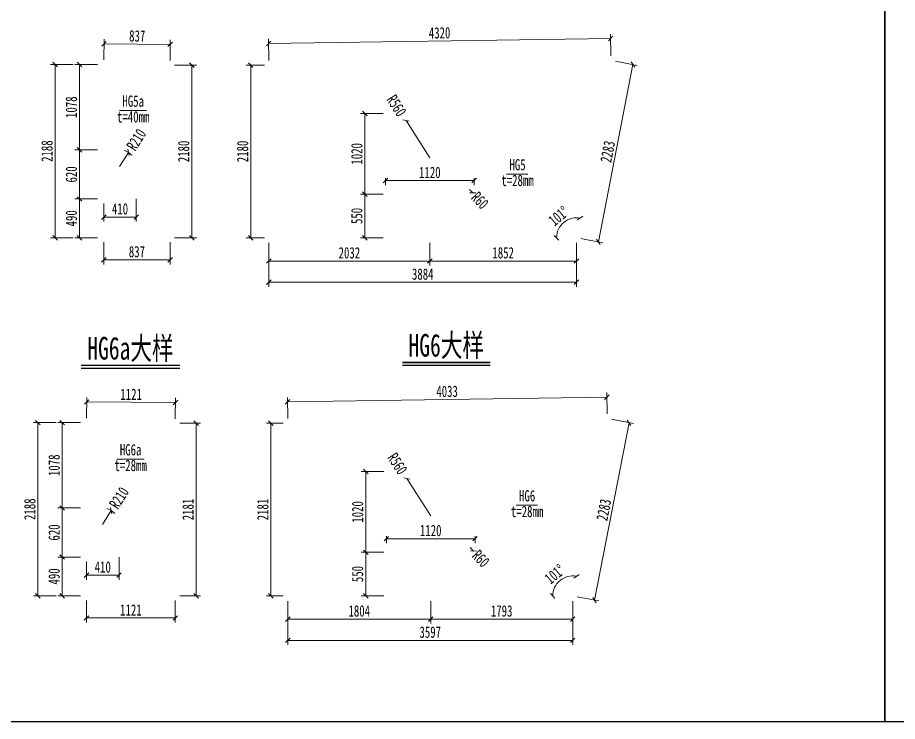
# Model space of a CAD drawing. Header units: millimetres. Extents: x -89049 to 410567, y -307459 to -100425.
# Drawn here: x 355615 to 366725, y -153251 to -144361 of the extents above; entities that cross this region are included whole.
import ezdxf
from ezdxf.enums import TextEntityAlignment as Align

# ---------------------------------------------------------------- set-up
doc = ezdxf.new("R2010")
doc.units = ezdxf.units.MM
doc.layers.get('Defpoints').update_dxf_attribs({"color": 8})
for name, color, linetype, lineweight in [('文字', 7, 'Continuous', 15), ('标注线及字体', 2, 'Continuous', 15), ('细实线', 4, 'Continuous', 15)]:
    doc.layers.add(name, color=color, linetype=linetype, lineweight=lineweight)
doc.styles.add('111', font='', dxfattribs={"width": 0.7})
doc.styles.add('BM_Dim', font='', dxfattribs={"width": 0.85})
doc.styles.get('111').set_extended_font_data('仿宋_GB2312')
doc.styles.get('BM_Dim').set_extended_font_data('仿宋_GB2312')
doc.dimstyles.new('200', dxfattribs={"dimscale": 0, "dimtxt": 2.5, "dimasz": 1, "dimexe": 1, "dimexo": 1, "dimgap": 0.6, "dimtad": 1, "dimdec": 0, "dimdsep": 46, "dimtxsty": '111', "dimblk": 'OBLIQUE', "dimcen": 0, "dimclrd": 4, "dimclre": 4, "dimclrt": 4, "dimadec": 1, "dimazin": 2, "dimtfac": 1, "dimtdec": 0, "dimtix": 1, "dimtmove": 2, "dimatfit": 3, "dimfxl": 4, "dimfxlon": 1, "dimtolj": 1, "dimlwd": -1, "dimlwe": -1, "dimarcsym": 0})

# ---------------------------------------------------------------- blocks, each defined once
blk = doc.blocks.new('_Oblique')
at = {"color": 0, "linetype": 'ByBlock', "lineweight": -2}
blk.add_line((-0.5, -0.5), (0.5, 0.5), dxfattribs=at)
blk = doc.blocks.new('*D1573')
at = {"layer": 'Defpoints', "color": 0, "transparency": 16777216}
for p in [(363105, -144626), (358789, -144962), (363109, -144900)]:
    blk.add_point(p, dxfattribs=at)
at = {"layer": '细实线', "color": 4, "transparency": 16777216}
for p, q in [((358788, -144905), (358784, -144631)), ((358785, -144688), (363105, -144626)), ((363108, -144843), (363104, -144569))]:
    blk.add_line(p, q, dxfattribs=at)
at = {"layer": '细实线', "color": 4, "transparency": 16777216, "xscale": 57.14285714285715, "yscale": 57.14285714285715, "zscale": 57.14285714285715}
for p, rotation in [((363105, -144626), 0.8161630582419294), ((358785, -144688), 180.816163058242)]:
    blk.add_blockref('_Oblique', p, dxfattribs=dict(at, rotation=rotation))
at = {"layer": '细实线', "color": 4, "transparency": 16777216, "insert": (360944, -144555), "char_height": 142.9, "attachment_point": 5, "rotation": 0.8162, "style": '111'}
blk.add_mtext('\\A1;4320', dxfattribs=at)
blk = doc.blocks.new('*D1574')
at = {"layer": 'Defpoints', "color": 0, "transparency": 16777216}
for p in [(358789, -147142), (362673, -147142), (362673, -147704)]:
    blk.add_point(p, dxfattribs=at)
at = {"layer": '细实线', "color": 4, "transparency": 16777216}
for p, q in [((358789, -147475), (358789, -147761)), ((362673, -147475), (362673, -147761)), ((358789, -147704), (362673, -147704))]:
    blk.add_line(p, q, dxfattribs=at)
at = {"layer": '细实线', "color": 4, "transparency": 16777216, "xscale": 57.14285714285715, "yscale": 57.14285714285715, "zscale": 57.14285714285715}
for p, rotation in [((358789, -147704), 179.999999999997), ((362673, -147704), 359.999999999997)]:
    blk.add_blockref('_Oblique', p, dxfattribs=dict(at, rotation=rotation))
at = {"layer": '细实线', "color": 4, "transparency": 16777216, "insert": (360731, -147602), "char_height": 142.9, "attachment_point": 5, "style": '111'}
blk.add_mtext('\\A1;3884', dxfattribs=at)
blk = doc.blocks.new('*D1575')
at = {"layer": 'Defpoints', "color": 0, "transparency": 16777216}
for p in [(363109, -144900), (363385, -144954), (362673, -147142)]:
    blk.add_point(p, dxfattribs=at)
at = {"layer": '细实线', "color": 4, "transparency": 16777216}
for p, q in [((362949, -147195), (363385, -144954)), ((363165, -144911), (363441, -144965)), ((362729, -147153), (363005, -147206))]:
    blk.add_line(p, q, dxfattribs=at)
at = {"layer": '细实线', "color": 4, "transparency": 16777216, "xscale": 57.14285714285715, "yscale": 57.14285714285715, "zscale": 57.14285714285715}
for p, rotation in [((363385, -144954), 78.99999999998344), ((362949, -147195), 258.9999999999834)]:
    blk.add_blockref('_Oblique', p, dxfattribs=dict(at, rotation=rotation))
at = {"layer": '细实线', "color": 4, "transparency": 16777216, "insert": (363067, -146055), "char_height": 142.9, "attachment_point": 5, "rotation": 79, "style": '111'}
blk.add_mtext('\\A1;2283', dxfattribs=at)
blk = doc.blocks.new('*D1576')
at = {"layer": 'Defpoints', "color": 0, "transparency": 16777216}
for p in [(358789, -144962), (358559, -147142), (358789, -147142)]:
    blk.add_point(p, dxfattribs=at)
at = {"layer": '细实线', "color": 4, "transparency": 16777216}
for p, q in [((358732, -144962), (358502, -144962)), ((358559, -144962), (358559, -147142)), ((358732, -147142), (358502, -147142))]:
    blk.add_line(p, q, dxfattribs=at)
at = {"layer": '细实线', "color": 4, "transparency": 16777216, "xscale": 57.14285714285715, "yscale": 57.14285714285715, "zscale": 57.14285714285715}
for p, rotation in [((358559, -144962), 90), ((358559, -147142), 270)]:
    blk.add_blockref('_Oblique', p, dxfattribs=dict(at, rotation=rotation))
at = {"layer": '细实线', "color": 4, "transparency": 16777216, "insert": (358457, -146052), "char_height": 142.9, "attachment_point": 5, "rotation": 90, "style": '111'}
blk.add_mtext('\\A1;2180', dxfattribs=at)
blk = doc.blocks.new('*D1577')
at = {"layer": 'Defpoints', "color": 0, "transparency": 16777216}
for p in [(360821, -146592), (360001, -147142), (360821, -147142)]:
    blk.add_point(p, dxfattribs=at)
at = {"layer": '细实线', "color": 4, "transparency": 16777216}
for p, q in [((360230, -146592), (359944, -146592)), ((360001, -146592), (360001, -147142)), ((360230, -147142), (359944, -147142))]:
    blk.add_line(p, q, dxfattribs=at)
at = {"layer": '细实线', "color": 4, "transparency": 16777216, "xscale": 57.14285714285715, "yscale": 57.14285714285715, "zscale": 57.14285714285715}
for p, rotation in [((360001, -146592), 90), ((360001, -147142), 270)]:
    blk.add_blockref('_Oblique', p, dxfattribs=dict(at, rotation=rotation))
at = {"layer": '细实线', "color": 4, "transparency": 16777216, "insert": (359899, -146867), "char_height": 142.9, "attachment_point": 5, "rotation": 90, "style": '111'}
blk.add_mtext('\\A1;550', dxfattribs=at)
blk = doc.blocks.new('*D1578')
at = {"layer": 'Defpoints', "color": 0, "transparency": 16777216}
for p in [(360001, -145572), (360821, -145572), (360821, -146592)]:
    blk.add_point(p, dxfattribs=at)
at = {"layer": '细实线', "color": 4, "transparency": 16777216}
for p, q in [((360230, -145572), (359944, -145572)), ((360001, -146592), (360001, -145572)), ((360230, -146592), (359944, -146592))]:
    blk.add_line(p, q, dxfattribs=at)
at = {"layer": '细实线', "color": 4, "transparency": 16777216, "xscale": 57.14285714285715, "yscale": 57.14285714285715, "zscale": 57.14285714285715}
for p, rotation in [((360001, -145572), 90), ((360001, -146592), 270)]:
    blk.add_blockref('_Oblique', p, dxfattribs=dict(at, rotation=rotation))
at = {"layer": '细实线', "color": 4, "transparency": 16777216, "insert": (359899, -146082), "char_height": 142.9, "attachment_point": 5, "rotation": 90, "style": '111'}
blk.add_mtext('\\A1;1020', dxfattribs=at)
blk = doc.blocks.new('*D1579')
at = {"layer": 'Defpoints', "color": 0, "transparency": 16777216}
for p in [(360821, -146592), (358789, -147142), (360821, -147436)]:
    blk.add_point(p, dxfattribs=at)
at = {"layer": '细实线', "color": 4, "transparency": 16777216}
for p, q in [((358789, -147207), (358789, -147493)), ((360821, -147207), (360821, -147493)), ((358789, -147436), (360821, -147436))]:
    blk.add_line(p, q, dxfattribs=at)
at = {"layer": '细实线', "color": 4, "transparency": 16777216, "xscale": 57.14285714285715, "yscale": 57.14285714285715, "zscale": 57.14285714285715, "rotation": 180}
blk.add_blockref('_Oblique', (358789, -147436), dxfattribs=at)
at = {"layer": '细实线', "color": 4, "transparency": 16777216, "xscale": 57.14285714285715, "yscale": 57.14285714285715, "zscale": 57.14285714285715}
blk.add_blockref('_Oblique', (360821, -147436), dxfattribs=at)
at = {"layer": '细实线', "color": 4, "transparency": 16777216, "insert": (359805, -147333), "char_height": 142.9, "attachment_point": 5, "style": '111'}
blk.add_mtext('\\A1;2032', dxfattribs=at)
blk = doc.blocks.new('*D1580')
at = {"layer": 'Defpoints', "color": 0, "transparency": 16777216}
for p in [(360821, -146592), (362673, -147142), (362673, -147436)]:
    blk.add_point(p, dxfattribs=at)
at = {"layer": '细实线', "color": 4, "transparency": 16777216}
for p, q in [((360821, -147207), (360821, -147493)), ((362673, -147207), (362673, -147493)), ((360821, -147436), (362673, -147436))]:
    blk.add_line(p, q, dxfattribs=at)
at = {"layer": '细实线', "color": 4, "transparency": 16777216, "xscale": 57.14285714285715, "yscale": 57.14285714285715, "zscale": 57.14285714285715, "rotation": 180}
blk.add_blockref('_Oblique', (360821, -147436), dxfattribs=at)
at = {"layer": '细实线', "color": 4, "transparency": 16777216, "xscale": 57.14285714285715, "yscale": 57.14285714285715, "zscale": 57.14285714285715}
blk.add_blockref('_Oblique', (362673, -147436), dxfattribs=at)
at = {"layer": '细实线', "color": 4, "transparency": 16777216, "insert": (361747, -147333), "char_height": 142.9, "attachment_point": 5, "style": '111'}
blk.add_mtext('\\A1;1852', dxfattribs=at)
blk = doc.blocks.new('*D1581')
at = {"layer": 'Defpoints', "color": 0, "transparency": 16777216}
for p in [(360261, -146332), (361381, -146332), (361381, -146420)]:
    blk.add_point(p, dxfattribs=at)
at = {"layer": '细实线', "color": 4, "transparency": 16777216}
for p, q in [((360261, -146389), (360261, -146477)), ((360261, -146420), (361381, -146420)), ((361381, -146389), (361381, -146477))]:
    blk.add_line(p, q, dxfattribs=at)
at = {"layer": '细实线', "color": 4, "transparency": 16777216, "xscale": 57.14285714285715, "yscale": 57.14285714285715, "zscale": 57.14285714285715, "rotation": 180}
blk.add_blockref('_Oblique', (360261, -146420), dxfattribs=at)
at = {"layer": '细实线', "color": 4, "transparency": 16777216, "xscale": 57.14285714285715, "yscale": 57.14285714285715, "zscale": 57.14285714285715}
blk.add_blockref('_Oblique', (361381, -146420), dxfattribs=at)
at = {"layer": '细实线', "color": 4, "transparency": 16777216, "insert": (360821, -146318), "char_height": 142.9, "attachment_point": 5, "style": '111'}
blk.add_mtext('\\A1;1120', dxfattribs=at)
blk = doc.blocks.new('*D1582')
at = {"layer": 'Defpoints', "color": 0, "transparency": 16777216}
for p in [(360520, -145660), (360821, -146132)]:
    blk.add_point(p, dxfattribs=at)
at = {"layer": '细实线', "color": 4, "transparency": 16777216}
for p, q in [((360520, -145660), (360821, -146132)), ((360821, -146132), (360520, -145660))]:
    blk.add_line(p, q, dxfattribs=at)
at = {"layer": '细实线', "color": 4, "transparency": 16777216, "xscale": 57.14285714285715, "yscale": 57.14285714285715, "zscale": 57.14285714285715, "rotation": 122.5175892458309}
blk.add_blockref('_Oblique', (360520, -145660), dxfattribs=at)
at = {"layer": '细实线', "color": 4, "transparency": 16777216, "insert": (360401, -145473), "char_height": 142.9, "attachment_point": 5, "rotation": 302.5176, "style": '111'}
blk.add_mtext('\\A1;R560', dxfattribs=at)
blk = doc.blocks.new('*D1583')
at = {"layer": 'Defpoints', "color": 0, "transparency": 16777216}
for p in [(361321, -146532), (361363, -146575)]:
    blk.add_point(p, dxfattribs=at)
at = {"layer": '细实线', "color": 4, "transparency": 16777216}
for p, q in [((361363, -146575), (361321, -146532)), ((361321, -146532), (361363, -146575))]:
    blk.add_line(p, q, dxfattribs=at)
at = {"layer": '细实线', "color": 4, "transparency": 16777216, "xscale": 57.14285714285715, "yscale": 57.14285714285715, "zscale": 57.14285714285715, "rotation": 313.6470065939067}
blk.add_blockref('_Oblique', (361363, -146575), dxfattribs=at)
at = {"layer": '细实线', "color": 4, "transparency": 16777216, "insert": (361454, -146671), "char_height": 142.9, "attachment_point": 5, "rotation": 313.647, "style": '111'}
blk.add_mtext('\\A1;R60', dxfattribs=at)
blk = doc.blocks.new('*D1584')
at = {"layer": 'Defpoints', "color": 0, "transparency": 16777216}
for p in [(362752, -146739), (362459, -147008), (362276, -147142), (362638, -147142), (362680, -147107)]:
    blk.add_point(p, dxfattribs=at)
at = {"layer": '细实线', "color": 4, "transparency": 16777216}
blk.add_arc((362673, -147142), 252, 79, 180, dxfattribs=at)
at = {"layer": '细实线', "color": 4, "transparency": 16777216, "xscale": 57.14285714285715, "yscale": 57.14285714285715, "zscale": 57.14285714285715}
for p, rotation in [((362721, -146894), 348.9999999999809), ((362421, -147142), 270)]:
    blk.add_blockref('_Oblique', p, dxfattribs=dict(at, rotation=rotation))
at = {"layer": '细实线', "color": 4, "transparency": 16777216, "insert": (362448, -146868), "char_height": 142.9, "attachment_point": 5, "rotation": 39.5, "style": '111'}
blk.add_mtext('\\A1;101%%d', dxfattribs=at)
blk = doc.blocks.new('*D1586')
at = {"layer": 'Defpoints', "color": 0, "transparency": 16777216}
for p in [(357543, -144700), (356704, -144953), (357541, -144962)]:
    blk.add_point(p, dxfattribs=at)
at = {"layer": '细实线', "color": 4, "transparency": 16777216}
for p, q in [((356704, -144896), (356707, -144635)), ((357541, -144904), (357544, -144643)), ((356706, -144692), (357543, -144700))]:
    blk.add_line(p, q, dxfattribs=at)
at = {"layer": '细实线', "color": 4, "transparency": 16777216, "xscale": 57.14285714285715, "yscale": 57.14285714285715, "zscale": 57.14285714285715}
for p, rotation in [((356706, -144692), 179.4479290607051), ((357543, -144700), 359.4479290607051)]:
    blk.add_blockref('_Oblique', p, dxfattribs=dict(at, rotation=rotation))
at = {"layer": '细实线', "color": 4, "transparency": 16777216, "insert": (357126, -144594), "char_height": 142.9, "attachment_point": 5, "rotation": 359.4479, "style": '111'}
blk.add_mtext('\\A1;837', dxfattribs=at)
blk = doc.blocks.new('*D1587')
at = {"layer": 'Defpoints', "color": 0, "transparency": 16777216}
for p in [(357541, -144962), (357816, -144962), (357541, -147142)]:
    blk.add_point(p, dxfattribs=at)
at = {"layer": '细实线', "color": 4, "transparency": 16777216}
for p, q in [((357598, -144962), (357873, -144962)), ((357816, -147142), (357816, -144962)), ((357598, -147142), (357873, -147142))]:
    blk.add_line(p, q, dxfattribs=at)
at = {"layer": '细实线', "color": 4, "transparency": 16777216, "xscale": 57.14285714285715, "yscale": 57.14285714285715, "zscale": 57.14285714285715}
for p, rotation in [((357816, -144962), 90), ((357816, -147142), 270)]:
    blk.add_blockref('_Oblique', p, dxfattribs=dict(at, rotation=rotation))
at = {"layer": '细实线', "color": 4, "transparency": 16777216, "insert": (357713, -146052), "char_height": 142.9, "attachment_point": 5, "rotation": 90, "style": '111'}
blk.add_mtext('\\A1;2180', dxfattribs=at)
blk = doc.blocks.new('*D1590')
at = {"layer": 'Defpoints', "color": 0, "transparency": 16777216}
for p in [(356704, -147142), (357541, -147142), (357541, -147421)]:
    blk.add_point(p, dxfattribs=at)
at = {"layer": '细实线', "color": 4, "transparency": 16777216}
for p, q in [((356704, -147199), (356704, -147478)), ((357541, -147199), (357541, -147478)), ((356704, -147421), (357541, -147421))]:
    blk.add_line(p, q, dxfattribs=at)
at = {"layer": '细实线', "color": 4, "transparency": 16777216, "xscale": 57.14285714285715, "yscale": 57.14285714285715, "zscale": 57.14285714285715, "rotation": 180}
blk.add_blockref('_Oblique', (356704, -147421), dxfattribs=at)
at = {"layer": '细实线', "color": 4, "transparency": 16777216, "xscale": 57.14285714285715, "yscale": 57.14285714285715, "zscale": 57.14285714285715}
blk.add_blockref('_Oblique', (357541, -147421), dxfattribs=at)
at = {"layer": '细实线', "color": 4, "transparency": 16777216, "insert": (357122, -147319), "char_height": 142.9, "attachment_point": 5, "style": '111'}
blk.add_mtext('\\A1;837', dxfattribs=at)
blk = doc.blocks.new('*D1591')
at = {"layer": 'Defpoints', "color": 0, "transparency": 16777216}
for p in [(356704, -144953), (356090, -147142), (356704, -147142)]:
    blk.add_point(p, dxfattribs=at)
at = {"layer": '细实线', "color": 4, "transparency": 16777216}
for p, q in [((356319, -144953), (356033, -144953)), ((356090, -144953), (356090, -147142)), ((356319, -147142), (356033, -147142))]:
    blk.add_line(p, q, dxfattribs=at)
at = {"layer": '细实线', "color": 4, "transparency": 16777216, "xscale": 57.14285714285715, "yscale": 57.14285714285715, "zscale": 57.14285714285715}
for p, rotation in [((356090, -144953), 90), ((356090, -147142), 270)]:
    blk.add_blockref('_Oblique', p, dxfattribs=dict(at, rotation=rotation))
at = {"layer": '细实线', "color": 4, "transparency": 16777216, "insert": (355988, -146048), "char_height": 142.9, "attachment_point": 5, "rotation": 90, "style": '111'}
blk.add_mtext('\\A1;2188', dxfattribs=at)
blk = doc.blocks.new('*D1592')
at = {"layer": 'Defpoints', "color": 0, "transparency": 16777216}
for p in [(356397, -146652), (356704, -146652), (356704, -147142)]:
    blk.add_point(p, dxfattribs=at)
at = {"layer": '细实线', "color": 4, "transparency": 16777216}
for p, q in [((356626, -146652), (356340, -146652)), ((356397, -147142), (356397, -146652)), ((356626, -147142), (356340, -147142))]:
    blk.add_line(p, q, dxfattribs=at)
at = {"layer": '细实线', "color": 4, "transparency": 16777216, "xscale": 57.14285714285715, "yscale": 57.14285714285715, "zscale": 57.14285714285715}
for p, rotation in [((356397, -146652), 90), ((356397, -147142), 270)]:
    blk.add_blockref('_Oblique', p, dxfattribs=dict(at, rotation=rotation))
at = {"layer": '细实线', "color": 4, "transparency": 16777216, "insert": (356295, -146897), "char_height": 142.9, "attachment_point": 5, "rotation": 90, "style": '111'}
blk.add_mtext('\\A1;490', dxfattribs=at)
blk = doc.blocks.new('*D1593')
at = {"layer": 'Defpoints', "color": 0, "transparency": 16777216}
for p in [(356397, -146032), (356704, -146032), (356704, -146652)]:
    blk.add_point(p, dxfattribs=at)
at = {"layer": '细实线', "color": 4, "transparency": 16777216}
for p, q in [((356626, -146032), (356340, -146032)), ((356397, -146652), (356397, -146032)), ((356626, -146652), (356340, -146652))]:
    blk.add_line(p, q, dxfattribs=at)
at = {"layer": '细实线', "color": 4, "transparency": 16777216, "xscale": 57.14285714285715, "yscale": 57.14285714285715, "zscale": 57.14285714285715}
for p, rotation in [((356397, -146032), 90), ((356397, -146652), 270)]:
    blk.add_blockref('_Oblique', p, dxfattribs=dict(at, rotation=rotation))
at = {"layer": '细实线', "color": 4, "transparency": 16777216, "insert": (356295, -146342), "char_height": 142.9, "attachment_point": 5, "rotation": 90, "style": '111'}
blk.add_mtext('\\A1;620', dxfattribs=at)
blk = doc.blocks.new('*D1594')
at = {"layer": 'Defpoints', "color": 0, "transparency": 16777216}
for p in [(356397, -144953), (356704, -144953), (356704, -146032)]:
    blk.add_point(p, dxfattribs=at)
at = {"layer": '细实线', "color": 4, "transparency": 16777216}
for p, q in [((356626, -144953), (356340, -144953)), ((356397, -146032), (356397, -144953)), ((356626, -146032), (356340, -146032))]:
    blk.add_line(p, q, dxfattribs=at)
at = {"layer": '细实线', "color": 4, "transparency": 16777216, "xscale": 57.14285714285715, "yscale": 57.14285714285715, "zscale": 57.14285714285715}
for p, rotation in [((356397, -144953), 90), ((356397, -146032), 270)]:
    blk.add_blockref('_Oblique', p, dxfattribs=dict(at, rotation=rotation))
at = {"layer": '细实线', "color": 4, "transparency": 16777216, "insert": (356295, -145493), "char_height": 142.9, "attachment_point": 5, "rotation": 90, "style": '111'}
blk.add_mtext('\\A1;1078', dxfattribs=at)
blk = doc.blocks.new('*D1600')
at = {"layer": 'Defpoints', "color": 0, "transparency": 16777216}
for p in [(357114, -146534), (356704, -146652), (357114, -146881)]:
    blk.add_point(p, dxfattribs=at)
at = {"layer": '细实线', "color": 4, "transparency": 16777216}
for p, q in [((356704, -146709), (356704, -146938)), ((357114, -146652), (357114, -146938)), ((356704, -146881), (357114, -146881))]:
    blk.add_line(p, q, dxfattribs=at)
at = {"layer": '细实线', "color": 4, "transparency": 16777216, "xscale": 57.14285714285715, "yscale": 57.14285714285715, "zscale": 57.14285714285715, "rotation": 180}
blk.add_blockref('_Oblique', (356704, -146881), dxfattribs=at)
at = {"layer": '细实线', "color": 4, "transparency": 16777216, "xscale": 57.14285714285715, "yscale": 57.14285714285715, "zscale": 57.14285714285715}
blk.add_blockref('_Oblique', (357114, -146881), dxfattribs=at)
at = {"layer": '细实线', "color": 4, "transparency": 16777216, "insert": (356909, -146778), "char_height": 142.9, "attachment_point": 5, "style": '111'}
blk.add_mtext('\\A1;410', dxfattribs=at)
blk = doc.blocks.new('*D1601')
at = {"layer": 'Defpoints', "color": 0, "transparency": 16777216}
for p in [(357015, -146064), (356904, -146242)]:
    blk.add_point(p, dxfattribs=at)
at = {"layer": '细实线', "color": 4, "transparency": 16777216}
for p, q in [((357015, -146064), (356904, -146242)), ((356904, -146242), (357015, -146064))]:
    blk.add_line(p, q, dxfattribs=at)
blk.add_arc((356904, -146242), 210, 42.2537, 74.3608, dxfattribs=at)
at = {"layer": '细实线', "color": 4, "transparency": 16777216, "xscale": 57.14285714285715, "yscale": 57.14285714285715, "zscale": 57.14285714285715, "rotation": 57.89285402180658}
blk.add_blockref('_Oblique', (357015, -146064), dxfattribs=at)
at = {"layer": '细实线', "color": 4, "transparency": 16777216, "insert": (357115, -145904), "char_height": 142.9, "attachment_point": 5, "rotation": 57.8929, "style": '111'}
blk.add_mtext('\\A1;R210', dxfattribs=at)
blk = doc.blocks.new('*D1616')
at = {"layer": 'Defpoints', "color": 0, "transparency": 16777216}
for p in [(363056, -149155), (359028, -149485), (363060, -149424)]:
    blk.add_point(p, dxfattribs=at)
at = {"layer": '细实线', "color": 4, "transparency": 16777216}
for p, q in [((359027, -149427), (359023, -149158)), ((359024, -149215), (363056, -149155)), ((363059, -149367), (363055, -149098))]:
    blk.add_line(p, q, dxfattribs=at)
at = {"layer": '细实线', "color": 4, "transparency": 16777216, "xscale": 57.14285714285715, "yscale": 57.14285714285715, "zscale": 57.14285714285715}
for p, rotation in [((359024, -149215), 180.8593980118533), ((363056, -149155), 0.8593980118533364)]:
    blk.add_blockref('_Oblique', p, dxfattribs=dict(at, rotation=rotation))
at = {"layer": '细实线', "color": 4, "transparency": 16777216, "insert": (361039, -149083), "char_height": 142.9, "attachment_point": 5, "rotation": 0.8594, "style": '111'}
blk.add_mtext('\\A1;4033', dxfattribs=at)
blk = doc.blocks.new('*D1617')
at = {"layer": 'Defpoints', "color": 0, "transparency": 16777216}
for p in [(359028, -151665), (362625, -151665), (362625, -152228)]:
    blk.add_point(p, dxfattribs=at)
at = {"layer": '细实线', "color": 4, "transparency": 16777216}
for p, q in [((359028, -151999), (359028, -152285)), ((362625, -151999), (362625, -152285)), ((359028, -152228), (362625, -152228))]:
    blk.add_line(p, q, dxfattribs=at)
at = {"layer": '细实线', "color": 4, "transparency": 16777216, "xscale": 57.14285714285715, "yscale": 57.14285714285715, "zscale": 57.14285714285715}
for p, rotation in [((359028, -152228), 179.9999999999986), ((362625, -152228), 359.9999999999986)]:
    blk.add_blockref('_Oblique', p, dxfattribs=dict(at, rotation=rotation))
at = {"layer": '细实线', "color": 4, "transparency": 16777216, "insert": (360826, -152125), "char_height": 142.9, "attachment_point": 5, "style": '111'}
blk.add_mtext('\\A1;3597', dxfattribs=at)
blk = doc.blocks.new('*D1618')
at = {"layer": 'Defpoints', "color": 0, "transparency": 16777216}
for p in [(363060, -149424), (363336, -149478), (362625, -151665)]:
    blk.add_point(p, dxfattribs=at)
at = {"layer": '细实线', "color": 4, "transparency": 16777216}
for p, q in [((362900, -151719), (363336, -149478)), ((363116, -149435), (363392, -149489)), ((362681, -151676), (362956, -151730))]:
    blk.add_line(p, q, dxfattribs=at)
at = {"layer": '细实线', "color": 4, "transparency": 16777216, "xscale": 57.14285714285715, "yscale": 57.14285714285715, "zscale": 57.14285714285715}
for p, rotation in [((363336, -149478), 78.99999999998344), ((362900, -151719), 258.9999999999834)]:
    blk.add_blockref('_Oblique', p, dxfattribs=dict(at, rotation=rotation))
at = {"layer": '细实线', "color": 4, "transparency": 16777216, "insert": (363018, -150579), "char_height": 142.9, "attachment_point": 5, "rotation": 79, "style": '111'}
blk.add_mtext('\\A1;2283', dxfattribs=at)
blk = doc.blocks.new('*D1619')
at = {"layer": 'Defpoints', "color": 0, "transparency": 16777216}
for p in [(359028, -149485), (358814, -151665), (359028, -151665)]:
    blk.add_point(p, dxfattribs=at)
at = {"layer": '细实线', "color": 4, "transparency": 16777216}
for p, q in [((358971, -149485), (358757, -149485)), ((358814, -149485), (358814, -151665)), ((358971, -151665), (358757, -151665))]:
    blk.add_line(p, q, dxfattribs=at)
at = {"layer": '细实线', "color": 4, "transparency": 16777216, "xscale": 57.14285714285715, "yscale": 57.14285714285715, "zscale": 57.14285714285715}
for p, rotation in [((358814, -149485), 90), ((358814, -151665), 270)]:
    blk.add_blockref('_Oblique', p, dxfattribs=dict(at, rotation=rotation))
at = {"layer": '细实线', "color": 4, "transparency": 16777216, "insert": (358712, -150575), "char_height": 142.9, "attachment_point": 5, "rotation": 90, "style": '111'}
blk.add_mtext('\\A1;2181', dxfattribs=at)
blk = doc.blocks.new('*D1620')
at = {"layer": 'Defpoints', "color": 0, "transparency": 16777216}
for p in [(360832, -151115), (360012, -151665), (360832, -151665)]:
    blk.add_point(p, dxfattribs=at)
at = {"layer": '细实线', "color": 4, "transparency": 16777216}
for p, q in [((360240, -151115), (359955, -151115)), ((360012, -151115), (360012, -151665)), ((360240, -151665), (359955, -151665))]:
    blk.add_line(p, q, dxfattribs=at)
at = {"layer": '细实线', "color": 4, "transparency": 16777216, "xscale": 57.14285714285715, "yscale": 57.14285714285715, "zscale": 57.14285714285715}
for p, rotation in [((360012, -151115), 90), ((360012, -151665), 270)]:
    blk.add_blockref('_Oblique', p, dxfattribs=dict(at, rotation=rotation))
at = {"layer": '细实线', "color": 4, "transparency": 16777216, "insert": (359909, -151390), "char_height": 142.9, "attachment_point": 5, "rotation": 90, "style": '111'}
blk.add_mtext('\\A1;550', dxfattribs=at)
blk = doc.blocks.new('*D1621')
at = {"layer": 'Defpoints', "color": 0, "transparency": 16777216}
for p in [(360012, -150095), (360832, -150095), (360832, -151115)]:
    blk.add_point(p, dxfattribs=at)
at = {"layer": '细实线', "color": 4, "transparency": 16777216}
for p, q in [((360240, -150095), (359955, -150095)), ((360012, -151115), (360012, -150095)), ((360240, -151115), (359955, -151115))]:
    blk.add_line(p, q, dxfattribs=at)
at = {"layer": '细实线', "color": 4, "transparency": 16777216, "xscale": 57.14285714285715, "yscale": 57.14285714285715, "zscale": 57.14285714285715}
for p, rotation in [((360012, -150095), 90), ((360012, -151115), 270)]:
    blk.add_blockref('_Oblique', p, dxfattribs=dict(at, rotation=rotation))
at = {"layer": '细实线', "color": 4, "transparency": 16777216, "insert": (359909, -150605), "char_height": 142.9, "attachment_point": 5, "rotation": 90, "style": '111'}
blk.add_mtext('\\A1;1020', dxfattribs=at)
blk = doc.blocks.new('*D1622')
at = {"layer": 'Defpoints', "color": 0, "transparency": 16777216}
for p in [(360832, -151115), (359028, -151665), (360832, -151959)]:
    blk.add_point(p, dxfattribs=at)
at = {"layer": '细实线', "color": 4, "transparency": 16777216}
for p, q in [((359028, -151731), (359028, -152016)), ((360832, -151731), (360832, -152016)), ((359028, -151959), (360832, -151959))]:
    blk.add_line(p, q, dxfattribs=at)
at = {"layer": '细实线', "color": 4, "transparency": 16777216, "xscale": 57.14285714285715, "yscale": 57.14285714285715, "zscale": 57.14285714285715, "rotation": 180}
blk.add_blockref('_Oblique', (359028, -151959), dxfattribs=at)
at = {"layer": '细实线', "color": 4, "transparency": 16777216, "xscale": 57.14285714285715, "yscale": 57.14285714285715, "zscale": 57.14285714285715}
blk.add_blockref('_Oblique', (360832, -151959), dxfattribs=at)
at = {"layer": '细实线', "color": 4, "transparency": 16777216, "insert": (359930, -151857), "char_height": 142.9, "attachment_point": 5, "style": '111'}
blk.add_mtext('\\A1;1804', dxfattribs=at)
blk = doc.blocks.new('*D1623')
at = {"layer": 'Defpoints', "color": 0, "transparency": 16777216}
for p in [(360832, -151115), (362625, -151665), (362625, -151959)]:
    blk.add_point(p, dxfattribs=at)
at = {"layer": '细实线', "color": 4, "transparency": 16777216}
for p, q in [((360832, -151731), (360832, -152016)), ((362625, -151731), (362625, -152016)), ((360832, -151959), (362625, -151959))]:
    blk.add_line(p, q, dxfattribs=at)
at = {"layer": '细实线', "color": 4, "transparency": 16777216, "xscale": 57.14285714285715, "yscale": 57.14285714285715, "zscale": 57.14285714285715, "rotation": 180}
blk.add_blockref('_Oblique', (360832, -151959), dxfattribs=at)
at = {"layer": '细实线', "color": 4, "transparency": 16777216, "xscale": 57.14285714285715, "yscale": 57.14285714285715, "zscale": 57.14285714285715}
blk.add_blockref('_Oblique', (362625, -151959), dxfattribs=at)
at = {"layer": '细实线', "color": 4, "transparency": 16777216, "insert": (361728, -151857), "char_height": 142.9, "attachment_point": 5, "style": '111'}
blk.add_mtext('\\A1;1793', dxfattribs=at)
blk = doc.blocks.new('*D1624')
at = {"layer": 'Defpoints', "color": 0, "transparency": 16777216}
for p in [(360272, -150855), (361392, -150855), (361392, -150943)]:
    blk.add_point(p, dxfattribs=at)
at = {"layer": '细实线', "color": 4, "transparency": 16777216}
for p, q in [((360272, -150913), (360272, -151001)), ((360272, -150943), (361392, -150943)), ((361392, -150913), (361392, -151001))]:
    blk.add_line(p, q, dxfattribs=at)
at = {"layer": '细实线', "color": 4, "transparency": 16777216, "xscale": 57.14285714285715, "yscale": 57.14285714285715, "zscale": 57.14285714285715, "rotation": 180}
blk.add_blockref('_Oblique', (360272, -150943), dxfattribs=at)
at = {"layer": '细实线', "color": 4, "transparency": 16777216, "xscale": 57.14285714285715, "yscale": 57.14285714285715, "zscale": 57.14285714285715}
blk.add_blockref('_Oblique', (361392, -150943), dxfattribs=at)
at = {"layer": '细实线', "color": 4, "transparency": 16777216, "insert": (360832, -150841), "char_height": 142.9, "attachment_point": 5, "style": '111'}
blk.add_mtext('\\A1;1120', dxfattribs=at)
blk = doc.blocks.new('*D1625')
at = {"layer": 'Defpoints', "color": 0, "transparency": 16777216}
for p in [(360531, -150183), (360832, -150655)]:
    blk.add_point(p, dxfattribs=at)
at = {"layer": '细实线', "color": 4, "transparency": 16777216}
for p, q in [((360531, -150183), (360832, -150655)), ((360832, -150655), (360531, -150183))]:
    blk.add_line(p, q, dxfattribs=at)
at = {"layer": '细实线', "color": 4, "transparency": 16777216, "xscale": 57.14285714285715, "yscale": 57.14285714285715, "zscale": 57.14285714285715, "rotation": 122.5175892458309}
blk.add_blockref('_Oblique', (360531, -150183), dxfattribs=at)
at = {"layer": '细实线', "color": 4, "transparency": 16777216, "insert": (360412, -149996), "char_height": 142.9, "attachment_point": 5, "rotation": 302.5176, "style": '111'}
blk.add_mtext('\\A1;R560', dxfattribs=at)
blk = doc.blocks.new('*D1626')
at = {"layer": 'Defpoints', "color": 0, "transparency": 16777216}
for p in [(361332, -151055), (361373, -151099)]:
    blk.add_point(p, dxfattribs=at)
at = {"layer": '细实线', "color": 4, "transparency": 16777216}
for p, q in [((361373, -151099), (361332, -151055)), ((361332, -151055), (361373, -151099))]:
    blk.add_line(p, q, dxfattribs=at)
at = {"layer": '细实线', "color": 4, "transparency": 16777216, "xscale": 57.14285714285715, "yscale": 57.14285714285715, "zscale": 57.14285714285715, "rotation": 313.6470065939067}
blk.add_blockref('_Oblique', (361373, -151099), dxfattribs=at)
at = {"layer": '细实线', "color": 4, "transparency": 16777216, "insert": (361465, -151195), "char_height": 142.9, "attachment_point": 5, "rotation": 313.647, "style": '111'}
blk.add_mtext('\\A1;R60', dxfattribs=at)
blk = doc.blocks.new('*D1627')
at = {"layer": 'Defpoints', "color": 0, "transparency": 16777216}
for p in [(362703, -151263), (362411, -151532), (362631, -151631), (362228, -151665), (362590, -151665)]:
    blk.add_point(p, dxfattribs=at)
at = {"layer": '细实线', "color": 4, "transparency": 16777216}
blk.add_arc((362625, -151665), 252, 79, 180, dxfattribs=at)
at = {"layer": '细实线', "color": 4, "transparency": 16777216, "xscale": 57.14285714285715, "yscale": 57.14285714285715, "zscale": 57.14285714285715}
for p, rotation in [((362673, -151418), 348.9999999999809), ((362372, -151665), 270)]:
    blk.add_blockref('_Oblique', p, dxfattribs=dict(at, rotation=rotation))
at = {"layer": '细实线', "color": 4, "transparency": 16777216, "insert": (362399, -151392), "char_height": 142.9, "attachment_point": 5, "rotation": 39.5, "style": '111'}
blk.add_mtext('\\A1;101%%d', dxfattribs=at)
blk = doc.blocks.new('*D1628')
at = {"layer": 'Defpoints', "color": 0, "transparency": 16777216}
for p in [(357609, -149223), (356486, -149477), (357607, -149485)]:
    blk.add_point(p, dxfattribs=at)
at = {"layer": '细实线', "color": 4, "transparency": 16777216}
for p, q in [((356486, -149420), (356488, -149159)), ((357607, -149428), (357609, -149166)), ((356488, -149216), (357609, -149223))]:
    blk.add_line(p, q, dxfattribs=at)
at = {"layer": '细实线', "color": 4, "transparency": 16777216, "xscale": 57.14285714285715, "yscale": 57.14285714285715, "zscale": 57.14285714285715}
for p, rotation in [((356488, -149216), 179.605884212819), ((357609, -149223), 359.605884212819)]:
    blk.add_blockref('_Oblique', p, dxfattribs=dict(at, rotation=rotation))
at = {"layer": '细实线', "color": 4, "transparency": 16777216, "insert": (357049, -149119), "char_height": 142.9, "attachment_point": 5, "rotation": 359.6059, "style": '111'}
blk.add_mtext('\\A1;1121', dxfattribs=at)
blk = doc.blocks.new('*D1629')
at = {"layer": 'Defpoints', "color": 0, "transparency": 16777216}
for p in [(357607, -149485), (357870, -149485), (357607, -151665)]:
    blk.add_point(p, dxfattribs=at)
at = {"layer": '细实线', "color": 4, "transparency": 16777216}
for p, q in [((357664, -149485), (357927, -149485)), ((357870, -151665), (357870, -149485)), ((357664, -151665), (357927, -151665))]:
    blk.add_line(p, q, dxfattribs=at)
at = {"layer": '细实线', "color": 4, "transparency": 16777216, "xscale": 57.14285714285715, "yscale": 57.14285714285715, "zscale": 57.14285714285715}
for p, rotation in [((357870, -149485), 90), ((357870, -151665), 270)]:
    blk.add_blockref('_Oblique', p, dxfattribs=dict(at, rotation=rotation))
at = {"layer": '细实线', "color": 4, "transparency": 16777216, "insert": (357768, -150575), "char_height": 142.9, "attachment_point": 5, "rotation": 90, "style": '111'}
blk.add_mtext('\\A1;2181', dxfattribs=at)
blk = doc.blocks.new('*D1630')
at = {"layer": 'Defpoints', "color": 0, "transparency": 16777216}
for p in [(356486, -151665), (357607, -151665), (357607, -151945)]:
    blk.add_point(p, dxfattribs=at)
at = {"layer": '细实线', "color": 4, "transparency": 16777216}
for p, q in [((356486, -151723), (356486, -152002)), ((357607, -151723), (357607, -152002)), ((356486, -151945), (357607, -151945))]:
    blk.add_line(p, q, dxfattribs=at)
at = {"layer": '细实线', "color": 4, "transparency": 16777216, "xscale": 57.14285714285715, "yscale": 57.14285714285715, "zscale": 57.14285714285715, "rotation": 180}
blk.add_blockref('_Oblique', (356486, -151945), dxfattribs=at)
at = {"layer": '细实线', "color": 4, "transparency": 16777216, "xscale": 57.14285714285715, "yscale": 57.14285714285715, "zscale": 57.14285714285715}
blk.add_blockref('_Oblique', (357607, -151945), dxfattribs=at)
at = {"layer": '细实线', "color": 4, "transparency": 16777216, "insert": (357046, -151844), "char_height": 142.9, "attachment_point": 5, "style": '111'}
blk.add_mtext('\\A1;1121', dxfattribs=at)
blk = doc.blocks.new('*D1631')
at = {"layer": 'Defpoints', "color": 0, "transparency": 16777216}
for p in [(356486, -149477), (355872, -151665), (356486, -151665)]:
    blk.add_point(p, dxfattribs=at)
at = {"layer": '细实线', "color": 4, "transparency": 16777216}
for p, q in [((356101, -149477), (355815, -149477)), ((355872, -149477), (355872, -151665)), ((356101, -151665), (355815, -151665))]:
    blk.add_line(p, q, dxfattribs=at)
at = {"layer": '细实线', "color": 4, "transparency": 16777216, "xscale": 57.14285714285715, "yscale": 57.14285714285715, "zscale": 57.14285714285715}
for p, rotation in [((355872, -149477), 90), ((355872, -151665), 270)]:
    blk.add_blockref('_Oblique', p, dxfattribs=dict(at, rotation=rotation))
at = {"layer": '细实线', "color": 4, "transparency": 16777216, "insert": (355770, -150571), "char_height": 142.9, "attachment_point": 5, "rotation": 90, "style": '111'}
blk.add_mtext('\\A1;2188', dxfattribs=at)
blk = doc.blocks.new('*D1632')
at = {"layer": 'Defpoints', "color": 0, "transparency": 16777216}
for p in [(356179, -151175), (356486, -151175), (356486, -151665)]:
    blk.add_point(p, dxfattribs=at)
at = {"layer": '细实线', "color": 4, "transparency": 16777216}
for p, q in [((356408, -151175), (356122, -151175)), ((356179, -151665), (356179, -151175)), ((356408, -151665), (356122, -151665))]:
    blk.add_line(p, q, dxfattribs=at)
at = {"layer": '细实线', "color": 4, "transparency": 16777216, "xscale": 57.14285714285715, "yscale": 57.14285714285715, "zscale": 57.14285714285715}
for p, rotation in [((356179, -151175), 90), ((356179, -151665), 270)]:
    blk.add_blockref('_Oblique', p, dxfattribs=dict(at, rotation=rotation))
at = {"layer": '细实线', "color": 4, "transparency": 16777216, "insert": (356077, -151420), "char_height": 142.9, "attachment_point": 5, "rotation": 90, "style": '111'}
blk.add_mtext('\\A1;490', dxfattribs=at)
blk = doc.blocks.new('*D1633')
at = {"layer": 'Defpoints', "color": 0, "transparency": 16777216}
for p in [(356179, -150555), (356486, -150555), (356486, -151175)]:
    blk.add_point(p, dxfattribs=at)
at = {"layer": '细实线', "color": 4, "transparency": 16777216}
for p, q in [((356408, -150555), (356122, -150555)), ((356179, -151175), (356179, -150555)), ((356408, -151175), (356122, -151175))]:
    blk.add_line(p, q, dxfattribs=at)
at = {"layer": '细实线', "color": 4, "transparency": 16777216, "xscale": 57.14285714285715, "yscale": 57.14285714285715, "zscale": 57.14285714285715}
for p, rotation in [((356179, -150555), 90), ((356179, -151175), 270)]:
    blk.add_blockref('_Oblique', p, dxfattribs=dict(at, rotation=rotation))
at = {"layer": '细实线', "color": 4, "transparency": 16777216, "insert": (356077, -150865), "char_height": 142.9, "attachment_point": 5, "rotation": 90, "style": '111'}
blk.add_mtext('\\A1;620', dxfattribs=at)
blk = doc.blocks.new('*D1634')
at = {"layer": 'Defpoints', "color": 0, "transparency": 16777216}
for p in [(356179, -149477), (356486, -149477), (356486, -150555)]:
    blk.add_point(p, dxfattribs=at)
at = {"layer": '细实线', "color": 4, "transparency": 16777216}
for p, q in [((356408, -149477), (356122, -149477)), ((356179, -150555), (356179, -149477)), ((356408, -150555), (356122, -150555))]:
    blk.add_line(p, q, dxfattribs=at)
at = {"layer": '细实线', "color": 4, "transparency": 16777216, "xscale": 57.14285714285715, "yscale": 57.14285714285715, "zscale": 57.14285714285715}
for p, rotation in [((356179, -149477), 90), ((356179, -150555), 270)]:
    blk.add_blockref('_Oblique', p, dxfattribs=dict(at, rotation=rotation))
at = {"layer": '细实线', "color": 4, "transparency": 16777216, "insert": (356077, -150016), "char_height": 142.9, "attachment_point": 5, "rotation": 90, "style": '111'}
blk.add_mtext('\\A1;1078', dxfattribs=at)
blk = doc.blocks.new('*D1635')
at = {"layer": 'Defpoints', "color": 0, "transparency": 16777216}
for p in [(356896, -151057), (356486, -151175), (356896, -151404)]:
    blk.add_point(p, dxfattribs=at)
at = {"layer": '细实线', "color": 4, "transparency": 16777216}
for p, q in [((356896, -151176), (356896, -151461)), ((356486, -151233), (356486, -151461)), ((356486, -151404), (356896, -151404))]:
    blk.add_line(p, q, dxfattribs=at)
at = {"layer": '细实线', "color": 4, "transparency": 16777216, "xscale": 57.14285714285715, "yscale": 57.14285714285715, "zscale": 57.14285714285715, "rotation": 180}
blk.add_blockref('_Oblique', (356486, -151404), dxfattribs=at)
at = {"layer": '细实线', "color": 4, "transparency": 16777216, "xscale": 57.14285714285715, "yscale": 57.14285714285715, "zscale": 57.14285714285715}
blk.add_blockref('_Oblique', (356896, -151404), dxfattribs=at)
at = {"layer": '细实线', "color": 4, "transparency": 16777216, "insert": (356691, -151302), "char_height": 142.9, "attachment_point": 5, "style": '111'}
blk.add_mtext('\\A1;410', dxfattribs=at)
blk = doc.blocks.new('*D1636')
at = {"layer": 'Defpoints', "color": 0, "transparency": 16777216}
for p in [(356797, -150588), (356686, -150765)]:
    blk.add_point(p, dxfattribs=at)
at = {"layer": '细实线', "color": 4, "transparency": 16777216}
for p, q in [((356797, -150588), (356686, -150765)), ((356686, -150765), (356797, -150588))]:
    blk.add_line(p, q, dxfattribs=at)
blk.add_arc((356686, -150765), 210, 42.2537, 74.3608, dxfattribs=at)
at = {"layer": '细实线', "color": 4, "transparency": 16777216, "xscale": 57.14285714285715, "yscale": 57.14285714285715, "zscale": 57.14285714285715, "rotation": 57.89285402180658}
blk.add_blockref('_Oblique', (356797, -150588), dxfattribs=at)
at = {"layer": '细实线', "color": 4, "transparency": 16777216, "insert": (356897, -150428), "char_height": 142.9, "attachment_point": 5, "rotation": 57.8929, "style": '111'}
blk.add_mtext('\\A1;R210', dxfattribs=at)

msp = doc.modelspace()

# ---------------------------------------------------------------- linework, layer by layer
at = {"color": 4}
for p, q in [((360474.7, -148750.6), (361584.1, -148750.6)), ((356417.6, -148788), (357665.3, -148788))]:
    msp.add_line(p, q, dxfattribs=at)
at = {"color": 6, "const_width": 20.6}
for points in [[(356417.6, -148753.7), (357665.3, -148753.7)], [(360474.7, -148716.3), (361584.1, -148716.3)]]:
    msp.add_lwpolyline(points, dxfattribs=at)
at = {"layer": 'Defpoints'}
for points in [[(366566.6, -138634.1), (344566.6, -138634.1), (344566.6, -153251.3), (366566.6, -153251.3)], [(388566.6, -138634.1), (366566.6, -138634.1), (366566.6, -153251.3), (388566.6, -153251.3)]]:
    msp.add_lwpolyline(points, close=True, dxfattribs=at)
at = {"layer": '细实线'}
for p, q in [((356902.1, -145533.5), (357244.9, -145533.5)), ((361788.8, -146337), (362057.5, -146337)), ((356869.9, -149937), (357212.7, -149937)), ((361909.9, -150518.7), (362178.7, -150518.7))]:
    msp.add_line(p, q, dxfattribs=at)

# ---------------------------------------------------------------- texts
at = {"layer": '文字', "style": 'BM_Dim', "width": 0.7}
for s, p in [('HG5a', (357075.1, -145530.5)), ('t=40mm', (357075.1, -145728.9)), ('HG5', (361928.3, -146334)), ('t=28mm', (361928.3, -146532.3)), ('HG6a', (357042.9, -149933.9)), ('t=28mm', (357042.9, -150132.3)), ('HG6', (362049.4, -150515.6)), ('t=28mm', (362049.4, -150714))]:
    msp.add_text(s, height=142.86, dxfattribs=at).set_placement(p, align=Align.BOTTOM_CENTER)
at = {"layer": '标注线及字体', "style": '111', "width": 0.7}
for s, p in [('HG6a大样', (357040.4, -148531.5)), ('HG6大样', (361028.3, -148494.1))]:
    msp.add_text(s, height=285.71, dxfattribs=at).set_placement(p, align=Align.MIDDLE)

# ---------------------------------------------------------------- dimensions: what is measured, and where the dimension line sits
at = {"layer": '细实线'}
for p1, p2, distance, picture, middle in [((356703.6, -144953.5), (357540.8, -144961.5), 261.6, '*D1586', (357125.7, -144593.6)), ((358789, -144961.9), (363109, -144900.4), 274.2, '*D1573', (360943.6, -144554.7)), ((362673.3, -147141.7), (363109, -144900.4), -280.9, '*D1575', (363066.5, -146055.2)), ((356703.6, -147141.7), (357540.8, -147141.7), -279.6, '*D1590', (357122.2, -147319.1)), ((358789, -147141.7), (362673.3, -147141.7), -562.1, '*D1574', (360731.2, -147601.6)), ((356485.7, -149477.2), (357606.8, -149484.9), 261.4, '*D1628', (357048.8, -149118.9)), ((359028.1, -149484.6), (363060.3, -149424.1), 269.5, '*D1616', (361038.6, -149082.7)), ((362624.6, -151665.5), (363060.3, -149424.1), -280.9, '*D1618', (363017.9, -150578.9)), ((356485.7, -151665.5), (357606.8, -151665.5), -279.6, '*D1630', (357046.3, -151844.3)), ((359028.0818, -151665.4573), (362624.6448, -151665.4573), -562.0994, '*D1617', (360826.3633, -152125.3172))]:
    dim = msp.add_aligned_dim(p1=p1, p2=p2, distance=distance, dimstyle='200', override={"dimscale": 57.142857, "dimblk": 'Oblique'}, dxfattribs=at)
    dim.commit()
    dim.dimension.update_dxf_attribs({"geometry": picture, "text_midpoint": middle})
for base, p1, p2, picture, middle in [((356090.2, -147141.7), (356703.6, -144953.5), (356703.6, -147141.7), '*D1591', (355988, -146047.6)), ((356397.1, -144953.5), (356703.6, -146031.7), (356703.6, -144953.5), '*D1594', (356294.8, -145492.6)), ((357815.7, -144961.5), (357540.8, -147141.7), (357540.8, -144961.5), '*D1587', (357713.5, -146051.6)), ((358559.2, -147141.7), (358789, -144961.9), (358789, -147141.7), '*D1576', (358457, -146051.8)), ((360001.1, -145571.7), (360821.5, -146591.7), (360821.5, -145571.7), '*D1578', (359898.9, -146081.7)), ((356397.1, -146031.7), (356703.6, -146651.7), (356703.6, -146031.7), '*D1593', (356294.8, -146341.7)), ((356397.1, -146651.7), (356703.6, -147141.7), (356703.6, -146651.7), '*D1592', (356294.8, -146896.7)), ((360001.1, -147141.7), (360821.5, -146591.7), (360821.5, -147141.7), '*D1577', (359898.9, -146866.7)), ((355872.4, -151665.5), (356485.7, -149477.2), (356485.7, -151665.5), '*D1631', (355770.1, -150571.3)), ((356179.2, -149477.2), (356485.7, -150555.5), (356485.7, -149477.2), '*D1634', (356077, -150016.3)), ((357869.9, -149484.9), (357606.8, -151665.5), (357606.8, -149484.9), '*D1629', (357767.7, -150575.2)), ((358814.4, -151665.5), (359028.1, -149484.6), (359028.1, -151665.5), '*D1619', (358712.2, -150575)), ((360011.7, -150095.5), (360832, -151115.5), (360832, -150095.5), '*D1621', (359909.4, -150605.5)), ((356179.2, -150555.5), (356485.7, -151175.5), (356485.7, -150555.5), '*D1633', (356077, -150865.5)), ((360011.7, -151665.5), (360832, -151115.5), (360832, -151665.5), '*D1620', (359909.4, -151390.5)), ((356179.2, -151175.5), (356485.7, -151665.5), (356485.7, -151175.5), '*D1632', (356077, -151420.5))]:
    dim = msp.add_linear_dim(base=base, p1=p1, p2=p2, angle=90, dimstyle='200', override={"dimscale": 57.142857, "dimblk": 'Oblique'}, dxfattribs=at)
    dim.commit()
    dim.dimension.update_dxf_attribs({"geometry": picture, "text_midpoint": middle})
for center, mpoint, picture, middle in [((360821.5, -146131.7), (360520.4, -145659.5), '*D1582', (360401.3, -145472.6)), ((356903.6, -146241.7), (357015.2, -146063.9), '*D1601', (357115.4, -145904.2)), ((361321.5, -146531.7), (361362.9, -146575.2), '*D1583', (361454.1, -146670.8)), ((360832, -150655.5), (360531, -150183.3), '*D1625', (360411.9, -149996.3)), ((356685.7, -150765.5), (356797.3, -150587.6), '*D1636', (356897.5, -150428)), ((361332, -151055.5), (361373.5, -151098.9), '*D1626', (361464.7, -151194.6))]:
    dim = msp.add_radius_dim(center=center, mpoint=mpoint, dimstyle='200', override={"dimscale": 57.142857, "dimblk": 'Oblique'}, dxfattribs=at)
    dim.commit()
    dim.dimension.update_dxf_attribs({"geometry": picture, "text_midpoint": middle, "dimtype": 164})
for base, p1, p2, picture, middle in [((361381.5, -146419.7), (360261.5, -146331.7), (361381.5, -146331.7), '*D1581', (360821.5, -146317.5)), ((357113.6, -146880.6), (356703.6, -146651.7), (357113.6, -146533.6), '*D1600', (356908.6, -146778.4)), ((360821.455, -147435.6404), (358789.019, -147141.7498), (360821.455, -146591.7498), '*D1579', (359805.237, -147333.401)), ((362673.3, -147435.6), (360821.5, -146591.7), (362673.3, -147141.7), '*D1580', (361747.4, -147333.4)), ((361392, -150943.5), (360272, -150855.5), (361392, -150855.5), '*D1624', (360832, -150841.2)), ((356895.7, -151404.3), (356485.7, -151175.5), (356895.7, -151057.3), '*D1635', (356690.7, -151302.1)), ((360832, -151959.3), (359028.1, -151665.5), (360832, -151115.5), '*D1622', (359930.1, -151857.1)), ((362624.6, -151959.3), (360832, -151115.5), (362624.6, -151665.5), '*D1623', (361728.3, -151857.1))]:
    dim = msp.add_linear_dim(base=base, p1=p1, p2=p2, dimstyle='200', override={"dimscale": 57.142857, "dimblk": 'Oblique'}, dxfattribs=at)
    dim.commit()
    dim.dimension.update_dxf_attribs({"geometry": picture, "text_midpoint": middle})
for base, line1, line2, picture, middle in [((362459.3, -147008.3), ((362751.6, -146738.9), (362680, -147107.4)), ((362638.3, -147141.7), (362276.5, -147141.7)), '*D1584', (362447.8, -146868.2)), ((362410.6, -151532), ((362702.9, -151262.6), (362631.3, -151631.1)), ((362589.6, -151665.5), (362227.8, -151665.5)), '*D1627', (362399.2, -151391.9))]:
    dim = msp.add_angular_dim_2l(base=base, line1=line1, line2=line2, dimstyle='200', override={"dimscale": 57.142857, "dimblk": 'Oblique'}, dxfattribs=at)
    dim.commit()
    dim.dimension.update_dxf_attribs({"geometry": picture, "text_midpoint": middle})

doc.saveas('drawing.dxf')
